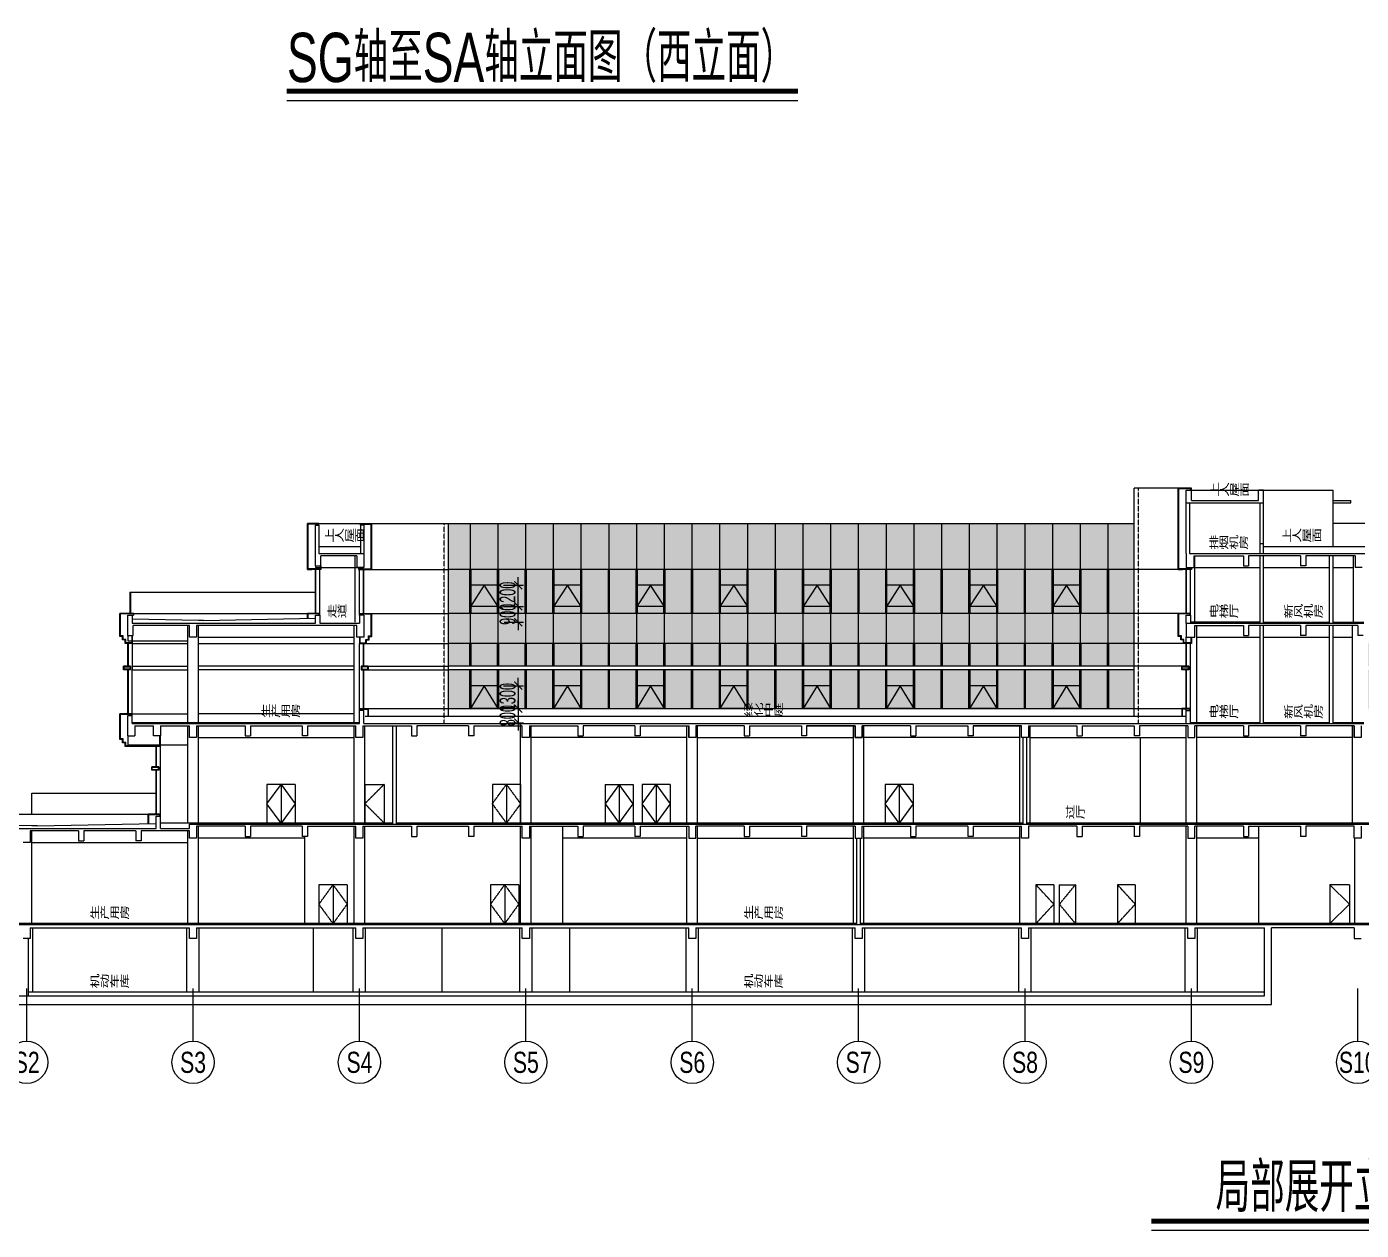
# Model space of a CAD drawing. Extents: x 1849385 to 2804940, y -773301 to -409130.
# Drawn here: x 2476116 to 2551865, y -639825 to -571519 of the extents above; entities that cross this region are included whole.
import ezdxf
from ezdxf.enums import TextEntityAlignment as Align

# ---------------------------------------------------------------- set-up
doc = ezdxf.new("R2010")
doc.units = 0
doc.linetypes.add('DASH', pattern=[0.35, 0.25, -0.1])
for name, color, linetype in [('#填充层', 8, 'Continuous'), ('#幕墙分格线-立面', 7, 'Continuous'), ('#文字', 2, 'Continuous'), ('#标注', 1, 'Continuous'), ('#结构边线+内凹外凸边线', 5, 'Continuous'), ('1-WIN-1', 3, 'Continuous'), ('A-AL', 63, 'Continuous'), ('A-BEAM-PLAN-C', 2, 'Continuous'), ('A-DETL-2', 35, 'Continuous'), ('A-DOOR', 32, 'Continuous'), ('A-GLASS', 140, 'Continuous'), ('A-GLASS-E', 145, 'Continuous'), ('A-WALL-E', 7, 'Continuous'), ('dim', 7, 'Continuous'), ('建-文字', 4, 'Continuous')]:
    doc.layers.add(name, color=color, linetype=linetype)
doc.styles.add('#文字', font='jrs.shx', dxfattribs={"width": 0.7, "bigfont": 'hztxt.shx'})
doc.styles.add('JHZX', font='jrs.shx', dxfattribs={"width": 0.6, "bigfont": 'jhz.shx'})
doc.styles.add('XD2008', font='@1romans.shx', dxfattribs={"width": 0.7, "bigfont": '!hztxt.shx'})
doc.dimstyles.new('JZBZ-300', dxfattribs={"dimscale": 300, "dimtxt": 3, "dimasz": 1.5, "dimexe": 1, "dimexo": 1, "dimgap": 0.5, "dimtad": 1, "dimdec": 0, "dimdsep": 46, "dimtxsty": 'JHZX', "dimblk1": 'ARCHTICK', "dimblk2": 'ARCHTICK', "dimsah": 1, "dimcen": 0, "dimclrd": 1, "dimclre": 1, "dimclrt": 2, "dimazin": 2, "dimtfac": 1, "dimtdec": 0, "dimtix": 1, "dimtmove": 0, "dimatfit": 3, "dimfxl": 0, "dimtolj": 1, "dimlwd": -1, "dimlwe": -1, "dimarcsym": 0})

# ---------------------------------------------------------------- blocks, each defined once
blk = doc.blocks.new('*U21')
blk.add_line((-20.55, -0.75), (20.9, -0.75))
at = {"const_width": 0.4}
blk.add_lwpolyline([(-20.55, 0), (20.9, 0)], dxfattribs=at)
at = {"style": 'JHZX', "width": 0.75}
blk.add_attdef('立面图', text='', height=4, dxfattribs=at).set_placement((0.06, 2.74), align=Align.MIDDLE_CENTER)
blk = doc.blocks.new('FPLSA')
at = {"layer": '#幕墙分格线-立面'}
for p, q in [((-19461, 12350), (-19461, 25300)), ((-16961, 25300), (-19461, 25300)), ((-16961, 20700), (-16961, 25300)), ((-16211, 25300), (-16961, 25300)), ((-16211, 25300), (-16961, 25300)), ((-16241, 25270), (-16931, 25270)), ((-16931, 20730), (-16931, 25270)), ((-16241, 25270), (-16931, 25270)), ((-16241, 25200), (-16241, 25270)), ((-16211, 25200), (-16211, 25300)), ((-12111, 25200), (-8167, 25200)), ((-8167, 22000), (-8167, 25200)), ((-8167, 24600), (-7167, 24600)), ((-8167, 24470), (-7167, 24470)), ((-7167, 24470), (-7167, 24600)), ((-62729, 23300), (-19461, 23300)), ((-58379, 12350), (-58379, 23300)), ((-57133, 20700), (-57133, 23300)), ((-55560, 20700), (-55560, 23300)), ((-53986, 20700), (-53986, 23300)), ((-52412, 20700), (-52412, 23300)), ((-50838, 20700), (-50838, 23300)), ((-49264, 20700), (-49264, 23300)), ((-47690, 20700), (-47690, 23300)), ((-46116, 20700), (-46116, 23300)), ((-44542, 20700), (-44542, 23300)), ((-42968, 20700), (-42968, 23300)), ((-41394, 20700), (-41394, 23300)), ((-39820, 20700), (-39820, 23300)), ((-38246, 20700), (-38246, 23300)), ((-36672, 20700), (-36672, 23300)), ((-35098, 20700), (-35098, 23300)), ((-33524, 20700), (-33524, 23300)), ((-31950, 20700), (-31950, 23300)), ((-30376, 20700), (-30376, 23300)), ((-28802, 20700), (-28802, 23300)), ((-27228, 20700), (-27228, 23300)), ((-25655, 20700), (-25655, 23300)), ((-24081, 20700), (-24081, 23300)), ((-22507, 20700), (-22507, 23300)), ((-20933, 20700), (-20933, 23300)), ((-6367, 23300), (-8167, 23300)), ((-16011, 17700), (-16011, 21470)), ((-7017, 17700), (-7017, 21470)), ((-16961, 20700), (-58379, 20700)), ((-57168, 18200), (-57168, 20700)), ((-57098, 18200), (-57098, 20700)), ((-55595, 18200), (-55595, 20700)), ((-55525, 18200), (-55525, 20700)), ((-54021, 18200), (-54021, 20700)), ((-53951, 18200), (-53951, 20700)), ((-52447, 18200), (-52447, 20700)), ((-52377, 18200), (-52377, 20700)), ((-50873, 18200), (-50873, 20700)), ((-50803, 18200), (-50803, 20700)), ((-49299, 18200), (-49299, 20700)), ((-49229, 18200), (-49229, 20700)), ((-47725, 18200), (-47725, 20700)), ((-47655, 18200), (-47655, 20700)), ((-46151, 18200), (-46151, 20700)), ((-46081, 18200), (-46081, 20700)), ((-44577, 18200), (-44577, 20700)), ((-44507, 18200), (-44507, 20700)), ((-43003, 18200), (-43003, 20700)), ((-42933, 18200), (-42933, 20700)), ((-41429, 18200), (-41429, 20700)), ((-41359, 18200), (-41359, 20700)), ((-39855, 18200), (-39855, 20700)), ((-39785, 18200), (-39785, 20700)), ((-38281, 18200), (-38281, 20700)), ((-38211, 18200), (-38211, 20700)), ((-36707, 18200), (-36707, 20700)), ((-36637, 18200), (-36637, 20700)), ((-35133, 18200), (-35133, 20700)), ((-35063, 18200), (-35063, 20700)), ((-33559, 18200), (-33559, 20700)), ((-33489, 18200), (-33489, 20700)), ((-31985, 18200), (-31985, 20700)), ((-31915, 18200), (-31915, 20700)), ((-30411, 18200), (-30411, 20700)), ((-30341, 18200), (-30341, 20700)), ((-28837, 18200), (-28837, 20700)), ((-28767, 18200), (-28767, 20700)), ((-27263, 18200), (-27263, 20700)), ((-27193, 18200), (-27193, 20700)), ((-25690, 18200), (-25690, 20700)), ((-25620, 18200), (-25620, 20700)), ((-24116, 18200), (-24116, 20700)), ((-24046, 18200), (-24046, 20700)), ((-22542, 18200), (-22542, 20700)), ((-22472, 18200), (-22472, 20700)), ((-20968, 18200), (-20968, 20700)), ((-20898, 18200), (-20898, 20700)), ((-16211, 20700), (-16961, 20700)), ((-16961, 20700), (-16711, 20700)), ((-16241, 20730), (-16931, 20730)), ((-16261, 18200), (-16261, 20700)), ((-16241, 20800), (-16241, 20730)), ((-16211, 20800), (-16211, 20700)), ((-55560, 19800), (-57133, 19800)), ((-50838, 19800), (-52412, 19800)), ((-46116, 19800), (-47690, 19800)), ((-41394, 19800), (-42968, 19800)), ((-36672, 19800), (-38246, 19800)), ((-31950, 19800), (-33524, 19800)), ((-27228, 19800), (-28802, 19800)), ((-22507, 19800), (-24081, 19800)), ((-16961, 18200), (-58379, 18200)), ((-55560, 18600), (-57133, 18600)), ((-57133, 16500), (-57133, 18200)), ((-55560, 16500), (-55560, 18200)), ((-53986, 16500), (-53986, 18200)), ((-50838, 18600), (-52412, 18600)), ((-52412, 16500), (-52412, 18200)), ((-50838, 16500), (-50838, 18200)), ((-49264, 16500), (-49264, 18200)), ((-46116, 18600), (-47690, 18600)), ((-47690, 16500), (-47690, 18200)), ((-46116, 16500), (-46116, 18200)), ((-44542, 16500), (-44542, 18200)), ((-41394, 18600), (-42968, 18600)), ((-42968, 16500), (-42968, 18200)), ((-41394, 16500), (-41394, 18200)), ((-39820, 16500), (-39820, 18200)), ((-36672, 18600), (-38246, 18600)), ((-38246, 16500), (-38246, 18200)), ((-36672, 16500), (-36672, 18200)), ((-35098, 16500), (-35098, 18200)), ((-31950, 18600), (-33524, 18600)), ((-33524, 16500), (-33524, 18200)), ((-31950, 16500), (-31950, 18200)), ((-30376, 16500), (-30376, 18200)), ((-27228, 18600), (-28802, 18600)), ((-28802, 16500), (-28802, 18200)), ((-27228, 16500), (-27228, 18200)), ((-25655, 16500), (-25655, 18200)), ((-22507, 18600), (-24081, 18600)), ((-24081, 16500), (-24081, 18200)), ((-22507, 16500), (-22507, 18200)), ((-20933, 16500), (-20933, 18200)), ((-16961, 16900), (-16961, 18200)), ((-16261, 18200), (-16961, 18200)), ((-16261, 18100), (-16261, 18200)), ((-16931, 16930), (-16931, 18170)), ((-16291, 18170), (-16931, 18170)), ((-16291, 18100), (-16291, 18170)), ((-12311, 17700), (-16261, 17700)), ((-15911, 12000), (-15911, 17520)), ((-12111, 17700), (-8367, 17700)), ((-8167, 17700), (-6417, 17700)), ((-7067, 12000), (-7067, 17520)), ((-16811, 16900), (-16961, 16900)), ((-16781, 16930), (-16931, 16930)), ((-16811, 16700), (-16811, 16900)), ((-16661, 16700), (-16811, 16700)), ((-16781, 16730), (-16781, 16930)), ((-16631, 16730), (-16781, 16730)), ((-16661, 16500), (-16661, 16700)), ((-16631, 16530), (-16631, 16730)), ((-16511, 16530), (-16511, 16850)), ((-16241, 16850), (-16241, 16530)), ((-16211, 16850), (-16211, 16500)), ((-16661, 16500), (-58379, 16500)), ((-57168, 15200), (-57168, 16500)), ((-57098, 15200), (-57098, 16500)), ((-55595, 15200), (-55595, 16500)), ((-55525, 15200), (-55525, 16500)), ((-54021, 15200), (-54021, 16500)), ((-53951, 15200), (-53951, 16500)), ((-52447, 15200), (-52447, 16500)), ((-52377, 15200), (-52377, 16500)), ((-50873, 15200), (-50873, 16500)), ((-50803, 15200), (-50803, 16500)), ((-49299, 15200), (-49299, 16500)), ((-49229, 15200), (-49229, 16500)), ((-47725, 15200), (-47725, 16500)), ((-47655, 15200), (-47655, 16500)), ((-46151, 15200), (-46151, 16500)), ((-46081, 15200), (-46081, 16500)), ((-44577, 15200), (-44577, 16500)), ((-44507, 15200), (-44507, 16500)), ((-43003, 15200), (-43003, 16500)), ((-42933, 15200), (-42933, 16500)), ((-41429, 15200), (-41429, 16500)), ((-41359, 15200), (-41359, 16500)), ((-39855, 15200), (-39855, 16500)), ((-39785, 15200), (-39785, 16500)), ((-38281, 15200), (-38281, 16500)), ((-38211, 15200), (-38211, 16500)), ((-36707, 15200), (-36707, 16500)), ((-36637, 15200), (-36637, 16500)), ((-35133, 15200), (-35133, 16500)), ((-35063, 15200), (-35063, 16500)), ((-33559, 15200), (-33559, 16500)), ((-33489, 15200), (-33489, 16500)), ((-31985, 15200), (-31985, 16500)), ((-31915, 15200), (-31915, 16500)), ((-30411, 15200), (-30411, 16500)), ((-30341, 15200), (-30341, 16500)), ((-28837, 15200), (-28837, 16500)), ((-28767, 15200), (-28767, 16500)), ((-27263, 15200), (-27263, 16500)), ((-27193, 15200), (-27193, 16500)), ((-25690, 15200), (-25690, 16500)), ((-25620, 15200), (-25620, 16500)), ((-24116, 15200), (-24116, 16500)), ((-24046, 15200), (-24046, 16500)), ((-22542, 15200), (-22542, 16500)), ((-22472, 15200), (-22472, 16500)), ((-20968, 15200), (-20968, 16500)), ((-20898, 15200), (-20898, 16500)), ((-16211, 16500), (-16661, 16500)), ((-16241, 16530), (-16631, 16530)), ((-16261, 12800), (-16261, 16500)), ((-16361, 15200), (-58379, 15200)), ((-19461, 15000), (-58379, 15000)), ((-57168, 12800), (-57168, 15000)), ((-57098, 12800), (-57098, 15000)), ((-55595, 12800), (-55595, 15000)), ((-55525, 12800), (-55525, 15000)), ((-54021, 12800), (-54021, 15000)), ((-53951, 12800), (-53951, 15000)), ((-52447, 12800), (-52447, 15000)), ((-52377, 12800), (-52377, 15000)), ((-50873, 12800), (-50873, 15000)), ((-50803, 12800), (-50803, 15000)), ((-49299, 12800), (-49299, 15000)), ((-49229, 12800), (-49229, 15000)), ((-47725, 12800), (-47725, 15000)), ((-47655, 12800), (-47655, 15000)), ((-46151, 12800), (-46151, 15000)), ((-46081, 12800), (-46081, 15000)), ((-44577, 12800), (-44577, 15000)), ((-44507, 12800), (-44507, 15000)), ((-43003, 12800), (-43003, 15000)), ((-42933, 12800), (-42933, 15000)), ((-41429, 12800), (-41429, 15000)), ((-41359, 12800), (-41359, 15000)), ((-39855, 12800), (-39855, 15000)), ((-39785, 12800), (-39785, 15000)), ((-38281, 12800), (-38281, 15000)), ((-38211, 12800), (-38211, 15000)), ((-36707, 12800), (-36707, 15000)), ((-36637, 12800), (-36637, 15000)), ((-35133, 12800), (-35133, 15000)), ((-35063, 12800), (-35063, 15000)), ((-33559, 12800), (-33559, 15000)), ((-33489, 12800), (-33489, 15000)), ((-31985, 12800), (-31985, 15000)), ((-31915, 12800), (-31915, 15000)), ((-30411, 12800), (-30411, 15000)), ((-30341, 12800), (-30341, 15000)), ((-28837, 12800), (-28837, 15000)), ((-28767, 12800), (-28767, 15000)), ((-27263, 12800), (-27263, 15000)), ((-27193, 12800), (-27193, 15000)), ((-25690, 12800), (-25690, 15000)), ((-25620, 12800), (-25620, 15000)), ((-24116, 12800), (-24116, 15000)), ((-24046, 12800), (-24046, 15000)), ((-22542, 12800), (-22542, 15000)), ((-22472, 12800), (-22472, 15000)), ((-20968, 12800), (-20968, 15000)), ((-20898, 12800), (-20898, 15000)), ((-16361, 15000), (-16761, 15000)), ((-55560, 14100), (-57133, 14100)), ((-50838, 14100), (-52412, 14100)), ((-46116, 14100), (-47690, 14100)), ((-41394, 14100), (-42968, 14100)), ((-36672, 14100), (-38246, 14100)), ((-31950, 14100), (-33524, 14100)), ((-27228, 14100), (-28802, 14100)), ((-22507, 14100), (-24081, 14100)), ((-55560, 12800), (-57133, 12800)), ((-50838, 12800), (-52412, 12800)), ((-46116, 12800), (-47690, 12800)), ((-41394, 12800), (-42968, 12800)), ((-36672, 12800), (-38246, 12800)), ((-31950, 12800), (-33524, 12800)), ((-27228, 12800), (-28802, 12800)), ((-22507, 12800), (-24081, 12800)), ((-16261, 12800), (-16761, 12800)), ((-16761, 12800), (-16761, 12350)), ((-16731, 12770), (-16731, 12350)), ((-16291, 12770), (-16731, 12770)), ((-16511, 12700), (-16511, 12770)), ((-16291, 12700), (-16291, 12770)), ((-16291, 12700), (-16291, 12770)), ((-16261, 12700), (-16261, 12800)), ((-16261, 12700), (-16261, 12800)), ((-12311, 12000), (-16261, 12000)), ((-8367, 12000), (-12111, 12000)), ((-6417, 12000), (-8167, 12000))]:
    blk.add_line(p, q, dxfattribs=at)
at = {"layer": '#幕墙分格线-立面', "linetype": 'DASH'}
for p, q in [((-19211, 11950), (-19211, 25300)), ((-58629, 11950), (-58629, 23300))]:
    blk.add_line(p, q, dxfattribs=at)
at = {"layer": '#幕墙分格线-立面', "color": 8}
for p, q in [((-66379, 20700), (-66379, 23300)), ((-65729, 23300), (-66379, 23300)), ((-65759, 23270), (-66349, 23270)), ((-66349, 20730), (-66349, 23270)), ((-65729, 23300), (-66179, 23300)), ((-65759, 23270), (-66149, 23270)), ((-65759, 23200), (-65759, 23270)), ((-65729, 23200), (-65729, 23300)), ((-65729, 23300), (-63379, 23300)), ((-63379, 23200), (-63379, 23300)), ((-63379, 23300), (-62929, 23300)), ((-63379, 23300), (-62729, 23300)), ((-63349, 23200), (-63349, 23270)), ((-63349, 23270), (-62959, 23270)), ((-63349, 23270), (-62759, 23270)), ((-62759, 20730), (-62759, 23270)), ((-62729, 20700), (-62729, 23300)), ((-63679, 17700), (-63679, 21470)), ((-65629, 20700), (-66379, 20700)), ((-66379, 20700), (-66129, 20700)), ((-65659, 20730), (-66349, 20730)), ((-65659, 20900), (-65659, 20730)), ((-65629, 20900), (-65629, 20700)), ((-63479, 20800), (-63479, 20700)), ((-63479, 20700), (-62729, 20700)), ((-63449, 20800), (-63449, 20730)), ((-63449, 20730), (-62759, 20730)), ((-62729, 20700), (-62979, 20700)), ((-62729, 20700), (-58379, 20700)), ((-76228, 18200), (-77023, 18200)), ((-77023, 16900), (-77023, 18200)), ((-76228, 18100), (-76228, 18200)), ((-76228, 18200), (-66379, 18200)), ((-65679, 18200), (-66379, 18200)), ((-66379, 17918), (-66379, 18200)), ((-65679, 18100), (-65679, 18200)), ((-63429, 18100), (-63429, 18200)), ((-63429, 18200), (-62729, 18200)), ((-62729, 16900), (-62729, 18200)), ((-62729, 18200), (-58379, 18200)), ((-76258, 18170), (-76993, 18170)), ((-76993, 16930), (-76993, 18170)), ((-76258, 18100), (-76258, 18170)), ((-76258, 18100), (-76228, 18100)), ((-73173, 12000), (-73173, 17520)), ((-72573, 12000), (-72573, 17520)), ((-66349, 17919), (-66349, 18170)), ((-65709, 18170), (-66349, 18170)), ((-65709, 18170), (-65999, 18170)), ((-65709, 18100), (-65709, 18170)), ((-63729, 12000), (-63729, 17520)), ((-63399, 18100), (-63399, 18170)), ((-63399, 18170), (-62759, 18170)), ((-62759, 16930), (-62759, 18170)), ((-76873, 16900), (-77023, 16900)), ((-76843, 16930), (-76993, 16930)), ((-76873, 16700), (-76873, 16900)), ((-76723, 16700), (-76873, 16700)), ((-76843, 16730), (-76843, 16930)), ((-76693, 16730), (-76843, 16730)), ((-76723, 16500), (-76723, 16700)), ((-76693, 16530), (-76693, 16730)), ((-76353, 16950), (-76353, 16530)), ((-76323, 16950), (-76323, 16500)), ((-63429, 16850), (-63429, 16500)), ((-63399, 16850), (-63399, 16530)), ((-63059, 16730), (-62909, 16730)), ((-63059, 16530), (-63059, 16730)), ((-63029, 16700), (-62879, 16700)), ((-63029, 16500), (-63029, 16700)), ((-62909, 16930), (-62759, 16930)), ((-62909, 16730), (-62909, 16930)), ((-62879, 16900), (-62729, 16900)), ((-62879, 16700), (-62879, 16900)), ((-76323, 16500), (-76723, 16500)), ((-76353, 16530), (-76693, 16530)), ((-76323, 16500), (-73173, 16500)), ((-76323, 16500), (-76323, 15000)), ((-72573, 16500), (-63729, 16500)), ((-63429, 16500), (-63029, 16500)), ((-63429, 12800), (-63429, 16500)), ((-63399, 16530), (-63059, 16530)), ((-63029, 16500), (-58379, 16500)), ((-76323, 15200), (-73173, 15200)), ((-63729, 15200), (-72573, 15200)), ((-62929, 15200), (-58379, 15200)), ((-76423, 15000), (-76823, 15000)), ((-76323, 15000), (-73173, 15000)), ((-76323, 12500), (-76323, 15000)), ((-63729, 15000), (-72573, 15000)), ((-63329, 15000), (-62929, 15000)), ((-62929, 15000), (-58379, 15000)), ((-76323, 12500), (-77023, 12500)), ((-77023, 11050), (-77023, 12500)), ((-76353, 12470), (-76993, 12470)), ((-76993, 11080), (-76993, 12470)), ((-76353, 12400), (-76353, 12470)), ((-76353, 12400), (-76353, 12470)), ((-76323, 12400), (-76323, 12500)), ((-76323, 12400), (-76323, 12500)), ((-76323, 12500), (-73173, 12500)), ((-63729, 12500), (-72573, 12500)), ((-63429, 12800), (-62929, 12800)), ((-63429, 12700), (-63429, 12800)), ((-63399, 12770), (-62959, 12770)), ((-63399, 12700), (-63399, 12770)), ((-16511, 12350), (-63114, 12350)), ((-62959, 12770), (-62959, 12350)), ((-62929, 12800), (-62929, 12350)), ((-62929, 12800), (-16761, 12800)), ((-63429, 12000), (-76323, 12000)), ((-73173, 6300), (-73173, 11820)), ((-72573, 6300), (-72573, 11820)), ((-63729, 6300), (-63729, 11820)), ((-63129, 6300), (-63129, 11820)), ((-54286, 6300), (-54286, 11820)), ((-53686, 6300), (-53686, 11820)), ((-44842, 6300), (-44842, 11820)), ((-44242, 6300), (-44242, 11820)), ((-35398, 6300), (-35398, 11820)), ((-34798, 6300), (-34798, 11820)), ((-25955, 6300), (-25955, 11820)), ((-25355, 6300), (-25355, 11820)), ((-16511, 6300), (-16511, 11820)), ((-15911, 6300), (-15911, 11820)), ((-7067, 6300), (-7067, 11820)), ((-76873, 11050), (-77023, 11050)), ((-76843, 11080), (-76993, 11080)), ((-76873, 10850), (-76873, 11050)), ((-76723, 10850), (-76873, 10850)), ((-76843, 10880), (-76843, 11080)), ((-76693, 10880), (-76843, 10880)), ((-76723, 10650), (-76723, 10850)), ((-74723, 10650), (-76723, 10650)), ((-76693, 10680), (-76693, 10880)), ((-74753, 10680), (-76693, 10680)), ((-74753, 10680), (-74753, 11250)), ((-74723, 10650), (-74723, 11250)), ((-74723, 6800), (-74723, 10650)), ((-19111, 11150), (-19111, 6300)), ((-74823, 9300), (-75223, 9300)), ((-94065, 6800), (-74973, 6800)), ((-74723, 6800), (-75423, 6800)), ((-74723, 6800), (-75423, 6800)), ((-75423, 6276), (-75423, 6800)), ((-74753, 6770), (-75393, 6770)), ((-74753, 6770), (-75393, 6770)), ((-75393, 6277), (-75393, 6770)), ((-74753, 6700), (-74753, 6770)), ((-74723, 6700), (-74723, 6800)), ((-61529, 6300), (-74723, 6300)), ((-72573, 600), (-72573, 6120)), ((-63729, 600), (-63729, 6120)), ((-63129, 600), (-63129, 6120)), ((-25755, 6300), (-61329, 6300)), ((-54286, 600), (-54286, 6120)), ((-53686, 600), (-53686, 6120)), ((-51886, 600), (-51886, 6120)), ((-44842, 600), (-44842, 6120)), ((-44242, 600), (-44242, 6120)), ((-35398, 600), (-35398, 6120)), ((-34798, 600), (-34798, 6120)), ((-25955, 600), (-25955, 6120)), ((82166, 6300), (-25555, 6300)), ((-16511, 600), (-16511, 6120)), ((-15911, 600), (-15911, 6120)), ((-12384, 600), (-12384, 6120)), ((-82017, 600), (-82017, 5870)), ((-73173, 600), (-73173, 5870)), ((-66529, 600), (-66529, 5550)), ((-6928, 600), (-6928, 5450)), ((-35198, 600), (-94610, 600)), ((-81967, -3300), (-81967, 350)), ((-73223, -3300), (-73223, 350)), ((-72523, -3300), (-72523, 350)), ((-66029, -3300), (-66029, 350)), ((-63779, -3300), (-63779, 350)), ((-63079, -3300), (-63079, 350)), ((-58729, -3300), (-58729, 350)), ((-54336, -3300), (-54336, 350)), ((-53636, -3300), (-53636, 350)), ((-51486, -3300), (-51486, 350)), ((-44892, -3300), (-44892, 350)), ((-44192, -3300), (-44192, 350)), ((-35448, -3300), (-35448, 350)), ((78126, 600), (-34998, 600)), ((-34748, -3300), (-34748, 350)), ((-26005, -3300), (-26005, 350)), ((-25305, -3300), (-25305, 350)), ((-16561, -3300), (-16561, 350)), ((-15861, -3300), (-15861, 350)), ((-12061, -3300), (-82217, -3300))]:
    blk.add_line(p, q, dxfattribs=at)
at = {"layer": '#幕墙分格线-立面'}
for points in [[(-55560, 18600), (-56346, 19800), (-57133, 18600)], [(-50838, 18600), (-51625, 19800), (-52412, 18600)], [(-46116, 18600), (-46903, 19800), (-47690, 18600)], [(-41394, 18600), (-42181, 19800), (-42968, 18600)], [(-36672, 18600), (-37459, 19800), (-38246, 18600)], [(-31950, 18600), (-32737, 19800), (-33524, 18600)], [(-27228, 18600), (-28015, 19800), (-28802, 18600)], [(-22507, 18600), (-23294, 19800), (-24081, 18600)], [(-55560, 12800), (-56346, 14100), (-57133, 12800)], [(-50838, 12800), (-51625, 14100), (-52412, 12800)], [(-46116, 12800), (-46903, 14100), (-47690, 12800)], [(-41394, 12800), (-42181, 14100), (-42968, 12800)], [(-36672, 12800), (-37459, 14100), (-38246, 12800)], [(-31950, 12800), (-32737, 14100), (-33524, 12800)], [(-27228, 12800), (-28015, 14100), (-28802, 12800)], [(-22507, 12800), (-23294, 14100), (-24081, 12800)]]:
    blk.add_lwpolyline(points, dxfattribs=at)
at = {"layer": '1-WIN-1'}
for points in [[(-65729, 22000), (-63379, 22000)], [(-12111, 22000), (-6367, 22000)]]:
    blk.add_lwpolyline(points, dxfattribs=at)
at = {"layer": 'A-AL'}
for points in [[(-76823, 15200), (-76423, 15200), (-76423, 15000), (-76823, 15000)], [(-76793, 15170), (-76453, 15170), (-76453, 15030), (-76793, 15030)], [(-62929, 15200), (-63329, 15200), (-63329, 15000), (-62929, 15000)], [(-62959, 15170), (-63299, 15170), (-63299, 15030), (-62959, 15030)], [(-16761, 15200), (-16361, 15200), (-16361, 15000), (-16761, 15000)], [(-16731, 15170), (-16391, 15170), (-16391, 15030), (-16731, 15030)], [(-75223, 9500), (-74823, 9500), (-74823, 9300), (-75223, 9300)], [(-75193, 9470), (-74853, 9470), (-74853, 9330), (-75193, 9330)]]:
    blk.add_lwpolyline(points, close=True, dxfattribs=at)
at = {"layer": 'A-BEAM-PLAN-C', "color": 8}
for p, q in [((-65929, 20900), (-65929, 20800)), ((-65929, 20800), (-63179, 20800)), ((-16011, 20800), (-12311, 20800)), ((-12111, 20800), (-8367, 20800)), ((-8167, 20800), (-7017, 20800)), ((-76573, 16950), (-76573, 16650)), ((-72573, 16850), (-63729, 16850)), ((-15911, 16850), (-12311, 16850)), ((-12111, 16850), (-8367, 16850)), ((-8167, 16850), (-7067, 16850)), ((-76573, 16650), (-73173, 16650)), ((-76573, 11250), (-76573, 10750)), ((-76573, 10750), (-74753, 10750)), ((-74723, 10750), (-73173, 10750)), ((-72573, 11150), (-63729, 11150)), ((-44842, 11150), (-53686, 11150)), ((-44242, 11150), (-35398, 11150)), ((-25955, 11150), (-34798, 11150)), ((-25355, 11150), (-16511, 11150)), ((-7067, 11150), (-15911, 11150)), ((-66529, 5450), (-72573, 5450)), ((-44842, 5450), (-51886, 5450)), ((-44242, 5450), (-35398, 5450)), ((-25955, 5450), (-34798, 5450)), ((-12384, 5450), (-15911, 5450)), ((-82017, 5200), (-73173, 5200))]:
    blk.add_line(p, q, dxfattribs=at)
at = {"layer": 'A-DETL-2'}
for p, q in [((-72573, 17800), (-76323, 17875)), ((-72273, 17800), (-72573, 17800)), ((-72273, 17800), (-65929, 17927)), ((-82017, 6150), (-94160, 6394)), ((-81717, 6150), (-82017, 6150)), ((-81717, 6150), (-74973, 6286))]:
    blk.add_line(p, q, dxfattribs=at)
at = {"layer": 'A-DOOR'}
for p, q in [((-68679, 8500), (-68679, 6300)), ((-67079, 8500), (-68679, 8500)), ((-67879, 8500), (-67879, 6300)), ((-67079, 8500), (-67079, 6300)), ((-63129, 8500), (-63129, 6300)), ((-63129, 8500), (-62029, 8500)), ((-62029, 8500), (-62029, 6300)), ((-55886, 8500), (-55886, 6300)), ((-54286, 8500), (-55886, 8500)), ((-55086, 8500), (-55086, 6300)), ((-54286, 8500), (-54286, 6300)), ((-49492, 8500), (-49492, 6300)), ((-49492, 8500), (-47892, 8500)), ((-48692, 8500), (-48692, 6300)), ((-47892, 8500), (-47892, 6300)), ((-47392, 8500), (-47392, 6300)), ((-45792, 8500), (-47392, 8500)), ((-46592, 8500), (-46592, 6300)), ((-45792, 8500), (-45792, 6300)), ((-33598, 8500), (-33598, 6300)), ((-31998, 8500), (-33598, 8500)), ((-32798, 8500), (-32798, 6300)), ((-31998, 8500), (-31998, 6300)), ((-64129, 2800), (-65729, 2800)), ((-65729, 2800), (-65729, 600)), ((-64929, 2800), (-64929, 600)), ((-64129, 2800), (-64129, 600)), ((-55986, 2800), (-55986, 600)), ((-54386, 2800), (-55986, 2800)), ((-55186, 2800), (-55186, 600)), ((-54386, 2800), (-54386, 600)), ((-25035, 2800), (-25035, 600)), ((-24024, 2800), (-25035, 2800)), ((-24024, 2800), (-24024, 600)), ((-23708, 2800), (-23708, 600)), ((-23708, 2800), (-22798, 2800)), ((-22798, 2800), (-22798, 600)), ((-20409, 2800), (-20409, 600)), ((-19398, 2800), (-20409, 2800)), ((-19398, 2800), (-19398, 600)), ((-8346, 2800), (-8346, 600)), ((-7236, 2800), (-8346, 2800)), ((-7236, 2800), (-7236, 600))]:
    blk.add_line(p, q, dxfattribs=at)
for points in [[(-67879, 6300), (-68679, 7400), (-67879, 8500), (-67079, 7400)], [(-48692, 6300), (-47892, 7400), (-48692, 8500), (-49492, 7400)], [(-46592, 6300), (-47392, 7400), (-46592, 8500), (-45792, 7400)], [(-32798, 6300), (-33598, 7400), (-32798, 8500), (-31998, 7400)]]:
    blk.add_lwpolyline(points, close=True, dxfattribs=at)
at = {"layer": 'A-DOOR', "linetype": 'DASH'}
for points in [[(-62029, 8500), (-63129, 7400), (-62029, 6300)], [(-25035, 2800), (-24024, 1700), (-25035, 600)], [(-22798, 2800), (-23708, 1700), (-22798, 600)], [(-20409, 2800), (-19398, 1700), (-20409, 600)]]:
    blk.add_lwpolyline(points, dxfattribs=at)
for points in [[(-55086, 6300), (-55886, 7400), (-55086, 8500), (-54286, 7400)], [(-64929, 600), (-65729, 1700), (-64929, 2800), (-64129, 1700)], [(-55186, 600), (-55986, 1700), (-55186, 2800), (-54386, 1700)]]:
    blk.add_lwpolyline(points, close=True, dxfattribs=at)
at = {"layer": 'A-DOOR'}
blk.add_lwpolyline([(-8346, 2800), (-7236, 1700), (-8346, 600)], dxfattribs=at)
at = {"layer": 'A-GLASS'}
for p, q in [((-65929, 18200), (-65929, 20700)), ((-65929, 18200), (-65929, 20700)), ((-65899, 18200), (-65899, 20700)), ((-65679, 18200), (-65679, 20700)), ((-63429, 18200), (-63429, 20700)), ((-63209, 18200), (-63209, 20700)), ((-63179, 18200), (-63179, 20700)), ((-16511, 18200), (-16511, 20700)), ((-16511, 18200), (-16511, 20700)), ((-16481, 18200), (-16481, 20700)), ((-76463, 19400), (-76463, 18200)), ((-76463, 19400), (-76433, 19400)), ((-76448, 19400), (-76448, 18200)), ((-76433, 19400), (-76433, 18200)), ((-76433, 19400), (-65929, 19400)), ((-76573, 15200), (-76573, 16500)), ((-76543, 15200), (-76543, 16500)), ((-63209, 15200), (-63209, 16500)), ((-63179, 15200), (-63179, 16500)), ((-16511, 15200), (-16511, 16500)), ((-16481, 15200), (-16481, 16500)), ((-76573, 12500), (-76573, 15000)), ((-76543, 12500), (-76543, 15000)), ((-63209, 12800), (-63209, 15000)), ((-63179, 12800), (-63179, 15000)), ((-16511, 12800), (-16511, 15000)), ((-16481, 12800), (-16481, 15000)), ((-74973, 9500), (-74973, 10650)), ((-74943, 9500), (-74943, 10650)), ((-74973, 6800), (-74973, 9300)), ((-74943, 6800), (-74943, 9300)), ((-82017, 6800), (-82017, 8000)), ((-82017, 8000), (-74973, 8000))]:
    blk.add_line(p, q, dxfattribs=at)
at = {"layer": 'A-GLASS-E'}
for p, q in [((-76823, 15200), (-76823, 15000)), ((-76423, 15200), (-76823, 15200)), ((-63329, 15200), (-62929, 15200)), ((-62929, 15200), (-62929, 15000)), ((-75223, 9500), (-75223, 9300)), ((-74823, 9500), (-75223, 9500))]:
    blk.add_line(p, q, dxfattribs=at)
at = {"layer": 'A-WALL-E', "color": 8}
for p, q in [((-16511, 21600), (-16511, 25200)), ((-16511, 25200), (-16211, 25200)), ((-16211, 25200), (-12111, 25200)), ((-16211, 24600), (-16211, 25200)), ((-12111, 25200), (-12411, 25200)), ((-12411, 24600), (-12411, 25200)), ((-12111, 21600), (-12111, 25200)), ((-12111, 24600), (-12111, 25200)), ((-16511, 24470), (-12111, 24470)), ((-16311, 24470), (-16311, 21600)), ((-16211, 24600), (-12411, 24600)), ((-12311, 21600), (-12311, 24470)), ((-65929, 21600), (-65929, 23200)), ((-65929, 23200), (-65729, 23200)), ((-65729, 23200), (-65729, 21600)), ((-63379, 23200), (-63379, 21600)), ((-63179, 23200), (-63379, 23200)), ((-63179, 23200), (-63179, 21600)), ((-12311, 22170), (-12111, 22170)), ((-65929, 20900), (-65929, 21600)), ((-65729, 21600), (-63179, 21600)), ((-65629, 20900), (-65629, 21470)), ((-63579, 21470), (-65629, 21470)), ((-63579, 21470), (-63579, 20800)), ((-63179, 21600), (-63179, 20800)), ((-16511, 21600), (-16511, 20800)), ((-16311, 21600), (-6367, 21600)), ((-16061, 21470), (-13261, 21470)), ((-16061, 20800), (-16061, 21470)), ((-13261, 21470), (-13261, 20900)), ((-10017, 21470), (-12961, 21470)), ((-12961, 21470), (-12961, 20900)), ((-12311, 17650), (-12311, 21470)), ((-12111, 17650), (-12111, 21470)), ((-10017, 21470), (-10017, 20900)), ((-9717, 21470), (-9717, 20900)), ((-6917, 21470), (-9717, 21470)), ((-8367, 17650), (-8367, 21470)), ((-8167, 17650), (-8167, 21470)), ((-6917, 21470), (-6917, 20800)), ((-65929, 20900), (-65629, 20900)), ((-63179, 20800), (-63579, 20800)), ((-16511, 20800), (-16061, 20800)), ((-13261, 20900), (-12961, 20900)), ((-9717, 20900), (-10017, 20900)), ((-6517, 20800), (-6917, 20800)), ((-76573, 18100), (-76323, 18100)), ((-76573, 16950), (-76573, 18100)), ((-76573, 16950), (-76573, 17650)), ((-76323, 18100), (-76323, 17650)), ((-76323, 17650), (-65929, 17650)), ((-76273, 16950), (-76273, 17520)), ((-73073, 17520), (-76273, 17520)), ((-73073, 16850), (-73073, 17520)), ((-63579, 17520), (-72673, 17520)), ((-72673, 17520), (-72673, 16850)), ((-65929, 18100), (-65679, 18100)), ((-65929, 17650), (-65929, 18100)), ((-65679, 18100), (-65679, 17650)), ((-65679, 17650), (-63429, 17650)), ((-63579, 16850), (-63579, 17520)), ((-63429, 18100), (-63429, 17650)), ((-63179, 18100), (-63429, 18100)), ((-63179, 18100), (-63179, 16850)), ((-16511, 18100), (-16261, 18100)), ((-16511, 17650), (-16511, 18100)), ((-16511, 17650), (-6417, 17650)), ((-16511, 17650), (-16511, 16850)), ((-16261, 18100), (-16261, 17650)), ((-16011, 17520), (-13261, 17520)), ((-16011, 16850), (-16011, 17520)), ((-13261, 17520), (-13261, 16950)), ((-10017, 17520), (-12961, 17520)), ((-12961, 17520), (-12961, 16950)), ((-12311, 11950), (-12311, 17520)), ((-12111, 11950), (-12111, 17520)), ((-10017, 17520), (-10017, 16950)), ((-9717, 17520), (-9717, 16950)), ((-6767, 17520), (-9717, 17520)), ((-8367, 11950), (-8367, 17520)), ((-8167, 11950), (-8167, 17520)), ((-6767, 17520), (-6767, 16950)), ((-76573, 16950), (-76273, 16950)), ((-72673, 16850), (-73073, 16850)), ((-63179, 16850), (-63579, 16850)), ((-16511, 16850), (-16011, 16850)), ((-13261, 16950), (-12961, 16950)), ((-9717, 16950), (-10017, 16950)), ((-6467, 16950), (-6767, 16950)), ((-76573, 11250), (-76573, 12400)), ((-76573, 12400), (-76323, 12400)), ((-76573, 12400), (-76323, 12400)), ((-76323, 11950), (-76323, 12400)), ((-63179, 12700), (-63429, 12700)), ((-63429, 11950), (-63429, 12700)), ((-63179, 11950), (-63179, 12700)), ((-16511, 12700), (-16261, 12700)), ((-16511, 11950), (-16511, 12700)), ((-16261, 11950), (-16261, 12700)), ((-76323, 11950), (-63429, 11950)), ((-76173, 11820), (-75123, 11820)), ((-76173, 11820), (-76173, 11250)), ((-75123, 11250), (-75123, 11820)), ((-74723, 11820), (-74723, 11250)), ((-74723, 11820), (-73073, 11820)), ((-73073, 11950), (-63429, 11950)), ((-73073, 11150), (-73073, 11820)), ((-72673, 11820), (-72673, 11150)), ((-72673, 11820), (-69923, 11820)), ((-69923, 11820), (-69923, 11250)), ((-69623, 11820), (-69623, 11250)), ((-69623, 11820), (-66679, 11820)), ((-66679, 11820), (-66679, 11250)), ((-66379, 11820), (-66379, 11250)), ((-66379, 11820), (-63629, 11820)), ((-63629, 11150), (-63629, 11820)), ((-63229, 11820), (-63229, 11150)), ((-63229, 11820), (-60479, 11820)), ((-63179, 11950), (-6417, 11950)), ((-63179, 11950), (-46499, 11950)), ((-61529, 6250), (-61529, 11820)), ((-61329, 6250), (-61329, 11820)), ((-60479, 11820), (-60479, 11250)), ((-57236, 11820), (-60179, 11820)), ((-60179, 11820), (-60179, 11250)), ((-57236, 11820), (-57236, 11250)), ((-56936, 11820), (-56936, 11250)), ((-56936, 11820), (-54186, 11820)), ((-54186, 11150), (-54186, 11820)), ((-53786, 11820), (-53786, 11150)), ((-53786, 11820), (-51036, 11820)), ((-51036, 11820), (-51036, 11250)), ((-47792, 11820), (-50736, 11820)), ((-50736, 11820), (-50736, 11250)), ((-47792, 11820), (-47792, 11250)), ((-47492, 11820), (-44742, 11820)), ((-47492, 11820), (-47492, 11250)), ((-44742, 11150), (-44742, 11820)), ((-44742, 11150), (-44742, 11820)), ((-44742, 11820), (-44742, 11150)), ((-44742, 11820), (-44742, 11150)), ((-44342, 11820), (-44342, 11150)), ((-41592, 11820), (-44342, 11820)), ((-44342, 11820), (-44342, 11150)), ((-41592, 11820), (-41592, 11250)), ((-41292, 11820), (-38348, 11820)), ((-41292, 11820), (-41292, 11250)), ((-38348, 11820), (-38348, 11250)), ((-38048, 11820), (-35298, 11820)), ((-35298, 11820), (-38048, 11820)), ((-38048, 11820), (-38048, 11250)), ((-35298, 11150), (-35298, 11820)), ((-35298, 11820), (-35298, 11150)), ((-34898, 11820), (-34898, 11150)), ((-32148, 11820), (-34898, 11820)), ((-34898, 11150), (-34898, 11820)), ((-32148, 11820), (-32148, 11250)), ((-31848, 11820), (-31848, 11250)), ((-31848, 11820), (-28905, 11820)), ((-28905, 11820), (-28905, 11250)), ((-28605, 11820), (-25855, 11820)), ((-25855, 11820), (-28605, 11820)), ((-28605, 11820), (-28605, 11250)), ((-25855, 11150), (-25855, 11820)), ((-25855, 11150), (-25855, 11820)), ((-25455, 11820), (-25455, 11150)), ((-25455, 11820), (-25455, 11150)), ((-25455, 11820), (-22705, 11820)), ((-22705, 11820), (-22705, 11250)), ((-22405, 11820), (-19461, 11820)), ((-22405, 11820), (-22405, 11250)), ((-19461, 11820), (-19461, 11250)), ((-16411, 11820), (-19161, 11820)), ((-19161, 11820), (-19161, 11250)), ((-16411, 11820), (-16411, 11150)), ((-13261, 11820), (-16011, 11820)), ((-16011, 11150), (-16011, 11820)), ((-13261, 11820), (-13261, 11250)), ((-10017, 11820), (-12961, 11820)), ((-12961, 11820), (-12961, 11250)), ((-10017, 11820), (-10017, 11250)), ((-6967, 11820), (-9717, 11820)), ((-9717, 11820), (-9717, 11250)), ((-6967, 11150), (-6967, 11820)), ((-6967, 11820), (-6967, 11150)), ((-6567, 11820), (-6567, 11150)), ((-76573, 11250), (-76173, 11250)), ((-74723, 11250), (-75123, 11250)), ((-72673, 11150), (-73073, 11150)), ((-69923, 11250), (-69623, 11250)), ((-66379, 11250), (-66679, 11250)), ((-63229, 11150), (-63629, 11150)), ((-60479, 11250), (-60179, 11250)), ((-56936, 11250), (-57236, 11250)), ((-53786, 11150), (-54186, 11150)), ((-51036, 11250), (-50736, 11250)), ((-47492, 11250), (-47792, 11250)), ((-44342, 11150), (-44742, 11150)), ((-44342, 11150), (-44742, 11150)), ((-41592, 11250), (-41292, 11250)), ((-38048, 11250), (-38348, 11250)), ((-34898, 11150), (-35298, 11150)), ((-35298, 11150), (-34898, 11150)), ((-32148, 11250), (-31848, 11250)), ((-28605, 11250), (-28905, 11250)), ((-25455, 11150), (-25855, 11150)), ((-25455, 11150), (-25855, 11150)), ((-25755, 6250), (-25755, 11150)), ((-25555, 6250), (-25555, 11150)), ((-22705, 11250), (-22405, 11250)), ((-19161, 11250), (-19461, 11250)), ((-16411, 11150), (-16011, 11150)), ((-13261, 11250), (-12961, 11250)), ((-9717, 11250), (-10017, 11250)), ((-6567, 11150), (-6967, 11150)), ((-74973, 6700), (-74723, 6700)), ((-74973, 6000), (-74973, 6700)), ((-74723, 6000), (-74723, 6700)), ((-73073, 6250), (91620, 6250)), ((-73073, 6000), (-73073, 6250)), ((-72673, 6120), (-72673, 5450)), ((-69923, 6120), (-72673, 6120)), ((-69923, 6120), (-69923, 5550)), ((-66679, 6120), (-69623, 6120)), ((-69623, 6120), (-69623, 5550)), ((-66679, 6120), (-66679, 5550)), ((-66379, 6120), (-63629, 6120)), ((-66379, 6120), (-66379, 5550)), ((-63629, 5450), (-63629, 6120)), ((-63229, 6120), (-63229, 5450)), ((-63229, 6120), (-60479, 6120)), ((-60479, 6120), (-60479, 5550)), ((-60179, 6120), (-60179, 5550)), ((-60179, 6120), (-57236, 6120)), ((-57236, 6120), (-57236, 5550)), ((-56936, 6120), (-56936, 5550)), ((-56936, 6120), (-54186, 6120)), ((-54186, 5450), (-54186, 6120)), ((-53786, 6120), (-53786, 5450)), ((-53786, 6120), (-51036, 6120)), ((-51036, 6120), (-51036, 5550)), ((-47792, 6120), (-50736, 6120)), ((-50736, 6120), (-50736, 5550)), ((-47792, 6120), (-47792, 5550)), ((-47492, 6120), (-47492, 5550)), ((-47492, 6120), (-44742, 6120)), ((-44742, 6120), (-44742, 5450)), ((-44342, 5450), (-44342, 6120)), ((-41592, 6120), (-44342, 6120)), ((-41592, 6120), (-41592, 5550)), ((-41292, 6120), (-38348, 6120)), ((-41292, 6120), (-41292, 5550)), ((-38348, 6120), (-38348, 5550)), ((-35298, 6120), (-38048, 6120)), ((-38048, 6120), (-38048, 5550)), ((-35298, 6120), (-35298, 5450)), ((-34898, 5450), (-34898, 6120)), ((-34898, 6120), (-32148, 6120)), ((-32148, 6120), (-32148, 5550)), ((-28905, 6120), (-31848, 6120)), ((-31848, 6120), (-31848, 5550)), ((-28905, 6120), (-28905, 5550)), ((-28605, 6120), (-28605, 5550)), ((-28605, 6120), (-25855, 6120)), ((-25855, 5450), (-25855, 6120)), ((-25455, 6120), (-25455, 5450)), ((-22705, 6120), (-25455, 6120)), ((-22705, 6120), (-22705, 5550)), ((-22405, 6120), (-19461, 6120)), ((-22405, 6120), (-22405, 5550)), ((-19461, 6120), (-19461, 5550)), ((-16411, 6120), (-19161, 6120)), ((-19161, 6120), (-19161, 5550)), ((-16411, 6120), (-16411, 5450)), ((-16011, 5450), (-16011, 6120)), ((-13261, 6120), (-16011, 6120)), ((-13261, 6120), (-13261, 5550)), ((-12961, 6120), (-12961, 5550)), ((-12961, 6120), (-10017, 6120)), ((-10017, 6120), (-10017, 5550)), ((-6967, 6120), (-9717, 6120)), ((-9717, 6120), (-9717, 5550)), ((-6967, 5450), (-6967, 6120)), ((-6567, 6120), (-6567, 5450)), ((-94160, 6000), (-74973, 6000)), ((-82117, 5870), (-82117, 5200)), ((-79367, 5870), (-82117, 5870)), ((-79367, 5870), (-79367, 5300)), ((-76123, 5870), (-79067, 5870)), ((-79067, 5870), (-79067, 5300)), ((-76123, 5870), (-76123, 5300)), ((-73073, 5870), (-75823, 5870)), ((-75823, 5870), (-75823, 5300)), ((-74723, 6000), (-73073, 6000)), ((-73073, 5450), (-73073, 5870)), ((-72673, 5450), (-73073, 5450)), ((-69923, 5550), (-69623, 5550)), ((-66379, 5550), (-66679, 5550)), ((-63229, 5450), (-63629, 5450)), ((-60479, 5550), (-60179, 5550)), ((-56936, 5550), (-57236, 5550)), ((-53786, 5450), (-54186, 5450)), ((-51036, 5550), (-50736, 5550)), ((-47492, 5550), (-47792, 5550)), ((-44742, 5450), (-44342, 5450)), ((-41592, 5550), (-41292, 5550)), ((-38048, 5550), (-38348, 5550)), ((-35298, 5450), (-34898, 5450)), ((-35198, 550), (-35198, 5450)), ((-34998, 550), (-34998, 5450)), ((-32148, 5550), (-31848, 5550)), ((-28605, 5550), (-28905, 5550)), ((-25455, 5450), (-25855, 5450)), ((-22705, 5550), (-22405, 5550)), ((-19161, 5550), (-19461, 5550)), ((-16411, 5450), (-16011, 5450)), ((-13261, 5550), (-12961, 5550)), ((-9717, 5550), (-10017, 5550)), ((-6567, 5450), (-6967, 5450)), ((-82117, 5200), (-82517, 5200)), ((-79367, 5300), (-79067, 5300)), ((-75823, 5300), (-76123, 5300)), ((-94410, 550), (89420, 550)), ((-94410, 550), (-52460, 550)), ((-82117, 350), (-82117, -250)), ((-82117, 350), (-73073, 350)), ((-73073, -250), (-73073, 350)), ((-72673, 350), (-72673, -250)), ((-72673, 350), (-63629, 350)), ((-63629, -250), (-63629, 350)), ((-63229, 350), (-63229, -250)), ((-63229, 350), (-54186, 350)), ((-54186, -250), (-54186, 350)), ((-53786, 350), (-53786, -250)), ((-53786, 350), (-44742, 350)), ((-44742, -250), (-44742, 350)), ((-44342, 350), (-44342, -250)), ((-44342, 350), (-35298, 350)), ((-35298, -250), (-35298, 350)), ((-34898, 350), (-34898, -250)), ((-34898, 350), (-25855, 350)), ((-25855, -250), (-25855, 350)), ((-25455, 350), (-25455, -250)), ((-25455, 350), (-16411, 350)), ((-16411, -250), (-16411, 350)), ((-16011, 350), (-16011, -250)), ((-16011, 350), (-12061, 350)), ((-12061, -3500), (-12061, 350)), ((-11661, -4000), (-11661, 350)), ((-6967, 350), (-11661, 350)), ((-6967, 350), (-6967, -250)), ((-82117, -250), (-82517, -250)), ((-82217, -3500), (-82217, -250)), ((-72673, -250), (-73073, -250)), ((-63229, -250), (-63629, -250)), ((-53786, -250), (-54186, -250)), ((-44342, -250), (-44742, -250)), ((-34898, -250), (-35298, -250)), ((-25455, -250), (-25855, -250)), ((-16011, -250), (-16411, -250)), ((-6967, -250), (-6567, -250)), ((-91710, -3500), (-12061, -3500)), ((-92110, -4000), (-11661, -4000))]:
    blk.add_line(p, q, dxfattribs=at)
at = {"layer": '建-文字', "style": 'XD2008', "width": 0.7}
for s, p in [('上人屋面', (-15172, 24850)), ('上人屋面', (-65415, 22250)), ('上人屋面', (-11072, 22250)), ('排烟机房', (-15215, 21850)), ('走道', (-65268, 17950)), ('电梯厅', (-15215, 17950)), ('新风机房', (-10983, 17950)), ('生产用房', (-69030, 12300)), ('绿化中庭', (-41623, 12350)), ('电梯厅', (-15215, 12250)), ('新风机房', (-10983, 12250)), ('过厅', (-23370, 6550)), ('生产用房', (-78736, 850)), ('生产用房', (-41623, 850)), ('机动车库', (-78736, -3050)), ('机动车库', (-41623, -3050))]:
    blk.add_text(s, height=700, dxfattribs=at).set_placement(p)
blk = doc.blocks.new('*U6')
at = {"linetype": 'ByBlock'}
blk.add_line((0, -20), (0, -10.02375), dxfattribs=at)
blk.add_circle((0, -24), 4, dxfattribs=at)
at = {"color": 2, "linetype": 'ByBlock', "style": 'JHZX', "width": 0.75}
blk.add_attdef('AXES', text='', height=4, dxfattribs=at).set_placement((0, -24), align=Align.MIDDLE_CENTER)
blk = doc.blocks.new('_ARCHTICK')
at = {"color": 0, "linetype": 'ByBlock', "const_width": 0.15}
blk.add_lwpolyline([(-0.5, -0.5), (0.5, 0.5)], dxfattribs=at)
blk = doc.blocks.new('*D64')
at = {"layer": '#标注', "color": 1, "ltscale": 300, "transparency": 16777216}
for p, q in [((2503173, -608917), (2504314, -608917)), ((2504014, -608917), (2504014, -608467)), ((2504014, -608917), (2504014, -610217)), ((2503173, -610217), (2504314, -610217)), ((2504014, -610217), (2504014, -610667))]:
    blk.add_line(p, q, dxfattribs=at)
at = {"layer": 'Defpoints', "color": 0, "ltscale": 300, "transparency": 16777216}
for p in [(2502873, -608917), (2502873, -610217), (2504014, -610217)]:
    blk.add_point(p, dxfattribs=at)
at = {"layer": '#标注', "color": 1, "ltscale": 300, "transparency": 16777216, "xscale": 450, "yscale": 450, "zscale": 450}
for p, rotation in [((2504014, -608917), 270), ((2504014, -610217), 90)]:
    blk.add_blockref('_ARCHTICK', p, dxfattribs=dict(at, rotation=rotation))
at = {"layer": '#标注', "color": 2, "ltscale": 300, "transparency": 16777216, "insert": (2503414, -609567), "char_height": 900, "attachment_point": 5, "rotation": 90, "style": 'JHZX'}
blk.add_mtext('\\A1;1300', dxfattribs=at)
blk = doc.blocks.new('*D65')
at = {"layer": '#标注', "color": 1, "ltscale": 300, "transparency": 16777216}
for p, q in [((2503173, -604417), (2504314, -604417)), ((2504014, -604417), (2504014, -603967)), ((2504014, -605317), (2504014, -604417)), ((2503208, -605317), (2504314, -605317)), ((2504014, -605317), (2504014, -605767))]:
    blk.add_line(p, q, dxfattribs=at)
at = {"layer": 'Defpoints', "color": 0, "ltscale": 300, "transparency": 16777216}
for p in [(2502873, -604417), (2504014, -604417), (2502908, -605317)]:
    blk.add_point(p, dxfattribs=at)
at = {"layer": '#标注', "color": 1, "ltscale": 300, "transparency": 16777216, "xscale": 450, "yscale": 450, "zscale": 450}
for p, rotation in [((2504014, -604417), 270), ((2504014, -605317), 90)]:
    blk.add_blockref('_ARCHTICK', p, dxfattribs=dict(at, rotation=rotation))
at = {"layer": '#标注', "color": 2, "ltscale": 300, "transparency": 16777216, "insert": (2503414, -604867), "char_height": 900, "attachment_point": 5, "rotation": 90, "style": 'JHZX'}
blk.add_mtext('\\A1;900', dxfattribs=at)
blk = doc.blocks.new('*D66')
at = {"layer": '#标注', "color": 1, "ltscale": 300, "transparency": 16777216}
for p, q in [((2504014, -603217), (2504014, -602767)), ((2503173, -603217), (2504314, -603217)), ((2504014, -604417), (2504014, -603217)), ((2503173, -604417), (2504314, -604417)), ((2504014, -604417), (2504014, -604867))]:
    blk.add_line(p, q, dxfattribs=at)
at = {"layer": 'Defpoints', "color": 0, "ltscale": 300, "transparency": 16777216}
for p in [(2502873, -603217), (2504014, -603217), (2502873, -604417)]:
    blk.add_point(p, dxfattribs=at)
at = {"layer": '#标注', "color": 1, "ltscale": 300, "transparency": 16777216, "xscale": 450, "yscale": 450, "zscale": 450}
for p, rotation in [((2504014, -603217), 270), ((2504014, -604417), 90)]:
    blk.add_blockref('_ARCHTICK', p, dxfattribs=dict(at, rotation=rotation))
at = {"layer": '#标注', "color": 2, "ltscale": 300, "transparency": 16777216, "insert": (2503414, -603817), "char_height": 900, "attachment_point": 5, "rotation": 90, "style": 'JHZX'}
blk.add_mtext('\\A1;1200', dxfattribs=at)
blk = doc.blocks.new('*D67')
at = {"layer": '#标注', "color": 1, "ltscale": 300, "transparency": 16777216}
for p, q in [((2504014, -610217), (2504014, -609767)), ((2503173, -610217), (2504314, -610217)), ((2504014, -610217), (2504014, -611017)), ((2503428, -611017), (2504314, -611017)), ((2504014, -611017), (2504014, -611467))]:
    blk.add_line(p, q, dxfattribs=at)
at = {"layer": 'Defpoints', "color": 0, "ltscale": 300, "transparency": 16777216}
for p in [(2502873, -610217), (2503128, -611017), (2504014, -611017)]:
    blk.add_point(p, dxfattribs=at)
at = {"layer": '#标注', "color": 1, "ltscale": 300, "transparency": 16777216, "xscale": 450, "yscale": 450, "zscale": 450}
for p, rotation in [((2504014, -610217), 270), ((2504014, -611017), 90)]:
    blk.add_blockref('_ARCHTICK', p, dxfattribs=dict(at, rotation=rotation))
at = {"layer": '#标注', "color": 2, "ltscale": 300, "transparency": 16777216, "insert": (2503414, -610617), "char_height": 900, "attachment_point": 5, "rotation": 90, "style": 'JHZX'}
blk.add_mtext('\\A1;800', dxfattribs=at)

msp = doc.modelspace()

# ---------------------------------------------------------------- hatches: boundary and pattern name
at = {"layer": '#填充层', "ltscale": 5}
h = msp.add_hatch(dxfattribs=at)
h.set_pattern_fill('DOTS', color=256, scale=200)
h.paths.add_polyline_path([(2552715.2, -602317), (2614221, -602317), (2614221, -599717), (2552715.2, -599717)])
h.paths.add_polyline_path([(2614221, -604817), (2552711, -604817), (2552711, -606517), (2614221, -606517)])
h.paths.add_polyline_path([(2500053.1, -599717), (2538971.5, -599717), (2538971.5, -602317), (2500053.1, -602317)])
h.paths.add_polyline_path([(2538971.5, -604817), (2500053.1, -604817), (2500053.1, -606517), (2538971.5, -606517)])
at = {"layer": '#填充层'}
h = msp.add_hatch(dxfattribs=at)
h.set_pattern_fill('DASH', color=256, scale=200, style=0)
h.set_pattern_definition([(0, (0, 0), (190.5, 190.5), [190.5, -190.5])])
h.paths.add_polyline_path([(2538971.5, -602317), (2500053.1, -602317), (2500053.1, -604817), (2538971.5, -604817)])
h.paths.add_polyline_path([(2552265.2, -607817), (2614671, -607817), (2614671, -606517), (2552265.2, -606517)])
h.paths.add_polyline_path([(2614671, -608017), (2552265.2, -608017), (2552265.2, -610217), (2614671, -610217)])
h.paths.add_polyline_path([(2500053.1, -607817), (2538971.5, -607817), (2538971.5, -606517), (2500053.1, -606517)])
h.paths.add_polyline_path([(2538971.5, -608017), (2500053.1, -608017), (2500053.1, -610217), (2538971.5, -610217)])

# ---------------------------------------------------------------- linework, layer by layer
at = {"layer": '#结构边线+内凹外凸边线', "ltscale": 300, "const_width": 20}
for points in [[(2500053.1, -599717), (2538971.5, -599717), (2538971.5, -602317), (2500053.1, -602317)], [(2500053.1, -604817), (2538971.5, -604817), (2538971.5, -606517), (2500053.1, -606517)]]:
    msp.add_lwpolyline(points, close=True, dxfattribs=at)

# ---------------------------------------------------------------- block references
at = {"layer": '#标注'}
ref = msp.add_blockref('*U21', (2505262.2, -575182), dxfattribs=dict(at, xscale=700, yscale=700, zscale=700))
ref.add_attrib('立面图', 'SG轴至SA轴立面图（西立面）', dxfattribs={"layer": '#文字', "color": 2, "height": 2800, "style": '#文字', "width": 0.7}).set_placement((2505307.3, -573264.2), align=Align.MIDDLE_CENTER)
at = {"layer": '#标注', "linetype": 'ByBlock', "xscale": 300, "yscale": 300, "zscale": 300}
for p, values in [((2476115.7, -623092.4), {'AXES': 'S2'}), ((2485559.4, -623092.4), {'AXES': 'S3'}), ((2495003.1, -623092.4), {'AXES': 'S4'}), ((2504446.7, -623092.4), {'AXES': 'S5'}), ((2513890.4, -623092.4), {'AXES': 'S6'}), ((2523334.1, -623092.4), {'AXES': 'S7'}), ((2532777.8, -623092.4), {'AXES': 'S8'}), ((2542221.5, -623092.4), {'AXES': 'S9'}), ((2551665.2, -623092.4), {'AXES': 'S10'})]:
    msp.add_blockref('*U6', p, dxfattribs=at).add_auto_attribs(values)
at = {"layer": '#标注'}
ref = msp.add_blockref('*U21', (2554334.8, -639300), dxfattribs=dict(at, xscale=700, yscale=700, zscale=700))
ref.add_attrib('立面图', '局部展开立面图（内庭）', dxfattribs={"layer": '#文字', "color": 2, "height": 2800, "style": '#文字', "width": 0.7}).set_placement((2554379.9, -637382.2), align=Align.MIDDLE_CENTER)
at = {"layer": 'dim'}
msp.add_blockref('FPLSA', (2558432.3, -623017), dxfattribs=at)

# ---------------------------------------------------------------- dimensions: what is measured, and where the dimension line sits
at = {"layer": '#标注', "ltscale": 300}
for base, p1, p2, override, picture, middle in [((2504013.7, -603217), (2502872.8, -604417), (2502872.8, -603217), {"dimtmove": 1, "dimfxl": 1.1}, '*D66', (2503413.7, -603817)), ((2504013.7, -604417), (2502907.8, -605317), (2502872.8, -604417), {"dimtmove": 1, "dimfxl": 1.1}, '*D65', (2503413.7, -604867)), ((2504013.7, -610217), (2502872.8, -608917), (2502872.8, -610217), {"dimfxl": 1.1}, '*D64', (2503413.7, -609567)), ((2504013.7, -611017), (2502872.8, -610217), (2503127.7, -611017), {"dimtmove": 1, "dimfxl": 1.1}, '*D67', (2503413.7, -610617))]:
    dim = msp.add_linear_dim(base=base, p1=p1, p2=p2, angle=90, dimstyle='JZBZ-300', override=override, dxfattribs=at)
    dim.commit()
    dim.dimension.update_dxf_attribs({"geometry": picture, "text_midpoint": middle})

doc.saveas('drawing.dxf')
